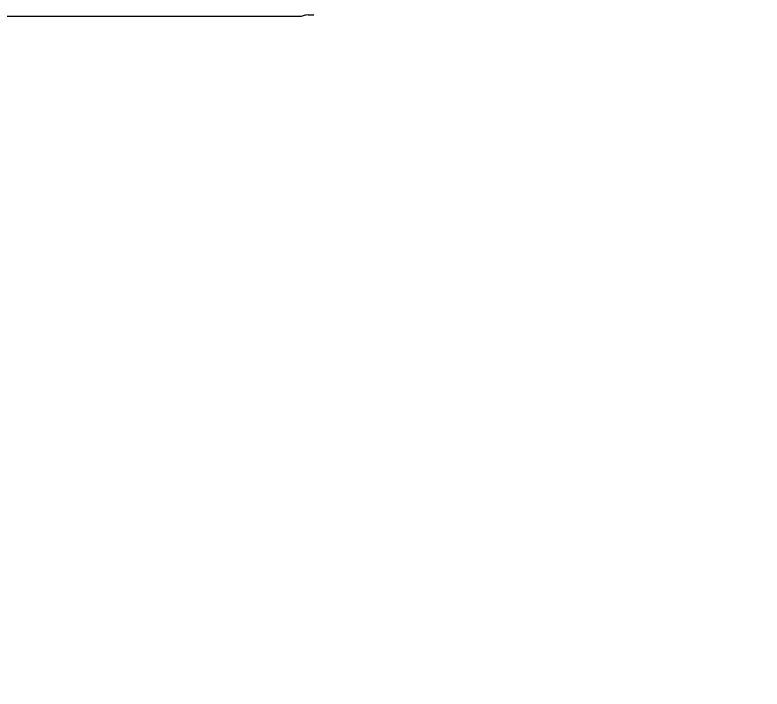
# Model space of a CAD drawing. Header units: millimetres. Extents: x 13235 to 13829, y -4257 to -3417.
# Drawn here: x 13463.4 to 13494.77, y -3985.53 to -3957.23 of the extents above; entities that cross this region are included whole.
import ezdxf

# ---------------------------------------------------------------- set-up
doc = ezdxf.new("R2010")
doc.units = ezdxf.units.MM
doc.header["$LTSCALE"] = 0.1
doc.layers.get('0').update_dxf_attribs({"lineweight": 15})
doc.layers.add('DIM', color=3, linetype='Continuous', lineweight=9)
doc.styles.add('ARIAL', font='arial.ttf')
doc.styles.get("Standard").update_dxf_attribs({"font": 'arial.ttf'})
doc.dimstyles.new('ISO-25', dxfattribs={"dimtxt": 4, "dimasz": 3.5, "dimexe": 0.5, "dimexo": 0.625, "dimtad": 1, "dimdec": 1, "dimlfac": 5, "dimdsep": 46, "dimtxsty": 'Standard', "dimcen": 2.5, "dimadec": 0, "dimazin": 0, "dimtfac": 1, "dimtdec": 1, "dimtmove": 0, "dimatfit": 3, "dimfxl": 1, "dimarcsym": 0})
doc.dimstyles.new('사본 ISO-25', dxfattribs={"dimtxt": 4, "dimasz": 3.5, "dimexe": 0.5, "dimexo": 0.625, "dimgap": 1.5, "dimtad": 1, "dimtih": 1, "dimtoh": 1, "dimdec": 1, "dimlfac": 4, "dimdsep": 46, "dimtxsty": 'ARIAL', "dimcen": 0, "dimclrd": 3, "dimclre": 3, "dimclrt": 3, "dimadec": 1, "dimazin": 0, "dimtfac": 1, "dimtdec": 1, "dimtmove": 0, "dimatfit": 3, "dimfxl": 1.25, "dimtfill": 1, "dimarcsym": 0})

# ---------------------------------------------------------------- blocks, each defined once
blk = doc.blocks.new('*D105')
at = {"layer": 'Defpoints', "color": 0, "transparency": 16777216}
for p in [(13444.485, -3661.544), (13548.025, -4163.6), (13562.32, -4163.6)]:
    blk.add_point(p, dxfattribs=at)
at = {"layer": 'DIM', "color": 3, "lineweight": -2, "transparency": 16777216}
for p, q in [((13445.11, -3661.544), (13562.82, -3661.544)), ((13562.32, -3665.044), (13562.32, -3909.631)), ((13562.32, -4160.1), (13562.32, -3917.875)), ((13548.65, -4163.6), (13562.82, -4163.6))]:
    blk.add_line(p, q, dxfattribs=at)
at = {"layer": 'DIM', "color": 3, "transparency": 16777216}
for points in [[(13561.736, -3665.044), (13562.903, -3665.044), (13562.32, -3661.544)], [(13561.736, -4160.1), (13562.903, -4160.1), (13562.32, -4163.6)]]:
    blk.add_solid(points, dxfattribs=at)
at = {"layer": 'DIM', "color": 3, "transparency": 16777216, "insert": (13562.32, -3913.753), "char_height": 4, "attachment_point": 5, "style": 'ARIAL', "bg_fill": 3, "box_fill_scale": 1.1, "bg_fill_color": 256, "bg_fill_true_color": 13158600, "bg_fill_transparency": 0}
blk.add_mtext('(2280)', dxfattribs=at)
blk = doc.blocks.new('*D95')
at = {"layer": 'Defpoints', "color": 0, "transparency": 16777216}
for p in [(13473.559, -3929.403), (13428.922, -4163.6), (13516.972, -4163.6)]:
    blk.add_point(p, dxfattribs=at)
at = {"layer": 'DIM', "color": 3, "lineweight": -2, "transparency": 16777216}
for p, q in [((13474.184, -3929.403), (13517.472, -3929.403)), ((13516.972, -3932.903), (13516.972, -4042.959)), ((13516.972, -4160.1), (13516.972, -4050.044)), ((13429.547, -4163.6), (13517.472, -4163.6))]:
    blk.add_line(p, q, dxfattribs=at)
at = {"layer": 'DIM', "color": 3, "transparency": 16777216}
for points in [[(13516.389, -3932.903), (13517.556, -3932.903), (13516.972, -3929.403)], [(13516.389, -4160.1), (13517.556, -4160.1), (13516.972, -4163.6)]]:
    blk.add_solid(points, dxfattribs=at)
at = {"layer": 'DIM', "color": 3, "transparency": 16777216, "insert": (13516.972, -4046.502), "char_height": 4, "attachment_point": 5, "style": 'ARIAL', "bg_fill": 3, "box_fill_scale": 1.1, "bg_fill_color": 256, "bg_fill_true_color": 13158600, "bg_fill_transparency": 0}
blk.add_mtext('977.5', dxfattribs=at)
blk = doc.blocks.new('*D96')
at = {"layer": 'Defpoints', "color": 0, "transparency": 16777216}
for p in [(13472.889, -3929.416), (13472.889, -4163.6), (13539.289, -4163.6)]:
    blk.add_point(p, dxfattribs=at)
at = {"layer": 'DIM', "color": 0, "lineweight": -2, "transparency": 16777216}
for p, q in [((13473.514, -3929.416), (13539.789, -3929.416)), ((13539.289, -3932.916), (13539.289, -4160.1)), ((13473.514, -4163.6), (13539.789, -4163.6))]:
    blk.add_line(p, q, dxfattribs=at)
at = {"layer": 'DIM', "color": 0, "transparency": 16777216}
for points in [[(13538.705, -3932.916), (13539.872, -3932.916), (13539.289, -3929.416)], [(13538.705, -4160.1), (13539.872, -4160.1), (13539.289, -4163.6)]]:
    blk.add_solid(points, dxfattribs=at)
at = {"layer": 'DIM', "color": 0, "transparency": 16777216, "insert": (13535.562, -4046.508), "char_height": 4, "attachment_point": 5, "rotation": 90}
blk.add_mtext('{\\fGulim|b0|i0|c129|p50;선반까찌 높이 1000 ~ 1050}', dxfattribs=at)

msp = doc.modelspace()

# ---------------------------------------------------------------- dimensions: what is measured, and where the dimension line sits
at = {"layer": 'DIM'}
dim = msp.add_linear_dim(base=(13562.32, -4163.6), p1=(13444.485, -3661.544), p2=(13548.025, -4163.6), angle=90, text='(2280)', dimstyle='사본 ISO-25', override={"dimtxt": 4, "dimtad": 0}, dxfattribs=at)
dim.commit()
dim.dimension.update_dxf_attribs({"geometry": '*D105', "text_midpoint": (13562.32, -3913.753), "dimtype": 160})

# ---------------------------------------------------------------- next in the draw order: dimensions: what is measured, and where the dimension line sits
dim = msp.add_linear_dim(base=(13516.972, -4163.6), p1=(13473.559, -3929.403), p2=(13428.922, -4163.6), angle=90, text='977.5', dimstyle='사본 ISO-25', override={"dimtad": 0}, dxfattribs=at)
dim.commit()
dim.dimension.update_dxf_attribs({"geometry": '*D95', "text_midpoint": (13516.972, -4046.502)})

# ---------------------------------------------------------------- next in the draw order: linework, layer by layer
at = {"linetype": 'Continuous', "lineweight": 13}
for p, q in [((13475.584, -3957.237), (13475.413, -3957.294)), ((13475.946, -3957.235), (13475.709, -3957.235))]:
    msp.add_line(p, q, dxfattribs=at)
msp.add_ellipse((13475.709, -3957.237), major_axis=(0.125, 0), ratio=0.017455, start_param=1.570796, end_param=3.089233, dxfattribs=at)
msp.add_open_spline([(13475.413, -3957.294), (13443.011, -3957.294)], degree=1, dxfattribs=at)

# ---------------------------------------------------------------- next in the draw order: dimensions: what is measured, and where the dimension line sits
at = {"layer": 'DIM'}
dim = msp.add_linear_dim(base=(13539.289, -4163.6), p1=(13472.889, -3929.416), p2=(13472.889, -4163.6), angle=90, text='{\\fGulim|b0|i0|c129|p50;선반까찌 높이 1000 ~ 1050}', dimstyle='ISO-25', override={"dimgap": 1.5}, dxfattribs=at)
dim.commit()
dim.dimension.update_dxf_attribs({"geometry": '*D96', "text_midpoint": (13535.562, -4046.508)})

doc.saveas('drawing.dxf')
